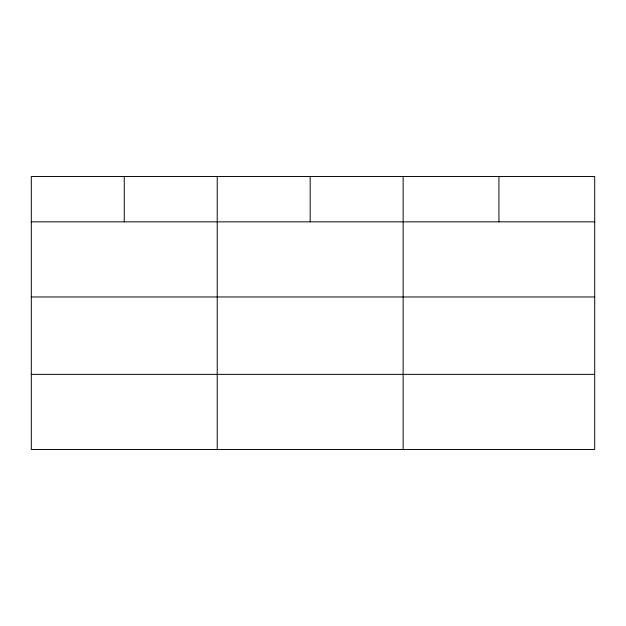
<?xml version="1.0" encoding="UTF-8"?>
<svg xmlns="http://www.w3.org/2000/svg" width="626" height="626" viewBox="0 0 626 626"><rect width="100%" height="100%" fill="white"/><g stroke="black" fill="none" stroke-linecap="round" stroke-linejoin="round"><path stroke-width="0.94" d="M594.7 296.967L594.7 176.509L31.3 176.509L31.3 449.491L594.7 449.491L594.7 296.967L31.3 296.967M31.3 221.839L594.7 221.839M31.3 374.364L594.7 374.364M498.922 176.509L498.922 221.839M403.144 176.509L403.144 449.491M310.183 176.509L310.183 221.839M217.222 176.509L217.222 449.491M124.261 176.509L124.261 221.839"/></g></svg>
